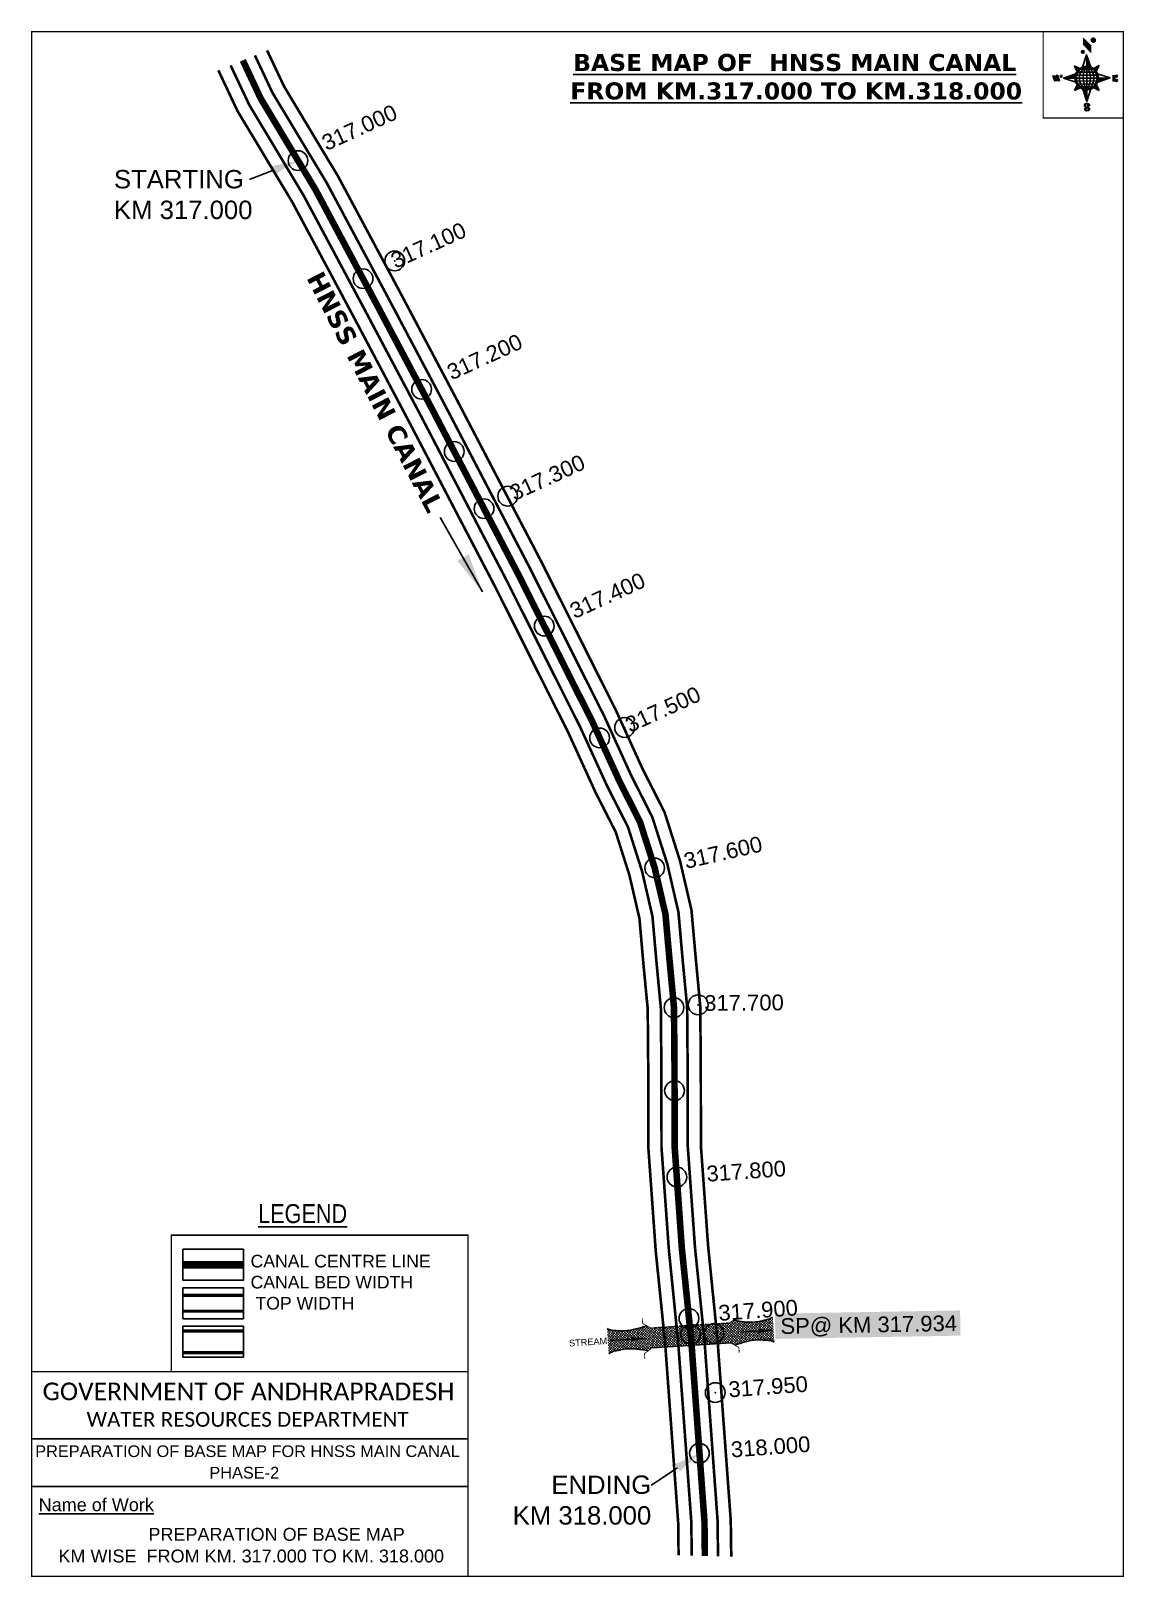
# Model space of a CAD drawing. Header units: inches. Extents: x 788774 to 789606, y 1574393 to 1575569.
import ezdxf
from ezdxf import colors
from ezdxf.entities.mleader import LeaderData, LeaderLine
from ezdxf.enums import TextEntityAlignment as Align
from ezdxf.math import Vec2, Vec3

# ---------------------------------------------------------------- set-up
doc = ezdxf.new("R2010")
doc.units = ezdxf.units.IN
doc.header["$LTSCALE"] = 15
doc.header["$MEASUREMENT"] = 0
doc.header["$PDMODE"] = 32
doc.header["$PDSIZE"] = 15
doc.linetypes.add('HIDDEN2', pattern=[0.1875, 0.125, -0.0625])
for name, color, linetype in [('AQUADUCT', 1, 'Continuous'), ('bord', 1, 'Continuous'), ('CANAL1', 7, 'Continuous'), ('CSMark', 72, 'Continuous'), ('DCBMS', 232, 'Continuous'), ('PAGE', 7, 'Continuous'), ('STRUCTURE', 5, 'Continuous'), ('TEXT', 6, 'Continuous')]:
    doc.layers.add(name, color=color, linetype=linetype)
doc.styles.add('ARIALN', font='ARIALN.TTF')
doc.styles.get("Standard").update_dxf_attribs({"font": 'arial.ttf'})
doc.dimstyles.get("Standard").update_dxf_attribs({"dimtxt": 20, "dimasz": 0.18, "dimexe": 0.18, "dimexo": 0.0625, "dimgap": 0.09, "dimtad": 0, "dimtih": 1, "dimtoh": 1, "dimdec": 4, "dimzin": 0, "dimdsep": 46, "dimtxsty": 'Standard', "dimcen": 0.09, "dimadec": 0, "dimazin": 0, "dimtfac": 1, "dimtdec": 4, "dimtofl": 0, "dimtmove": 0, "dimatfit": 3, "dimfxl": 1, "dimtolj": 1, "dimtzin": 0, "dimarcsym": 0})
pattern_1 = [(267.297113149, (-8720374.938, 50637915.138), (10.5367255337, -0.497431438), [])]
pattern_2 = [(357.297113149, (-8720374.938, 50637915.138), (0.497431438, 10.5367255337), [])]

# ---------------------------------------------------------------- blocks, each defined once
blk = doc.blocks.new('*X26')
at = {"color": 0, "linetype": 'Continuous'}
for p, q in [((6321.6, 240.5), (6322.3, 241.2)), ((6321.6, 240.3), (6322.3, 241)), ((6321.6, 240.1), (6322.3, 240.8)), ((6321.6, 239.9), (6322.4, 240.7)), ((6321.6, 239.8), (6322.4, 240.6)), ((6321.6, 239.6), (6322.5, 240.5)), ((6321.6, 239.4), (6322.5, 240.3)), ((6321.6, 239.2), (6322.6, 240.2)), ((6321.7, 239.1), (6322.6, 240.1)), ((6321.8, 240.8), (6322.4, 241.4)), ((6321.8, 239), (6322.7, 240)), ((6321.8, 239), (6322.8, 239.9)), ((6321.9, 238.9), (6322.9, 239.8)), ((6322, 238.8), (6323, 239.7)), ((6322.1, 241.3), (6322.4, 241.6)), ((6322.1, 238.7), (6323.1, 239.6)), ((6322.2, 238.6), (6323.1, 239.6)), ((6322.3, 238.5), (6323.2, 239.5)), ((6322.4, 238.5), (6323.3, 239.4)), ((6322.5, 238.4), (6323.4, 239.3)), ((6322.7, 238.4), (6323.6, 239.3)), ((6322.8, 238.3), (6323.7, 239.2)), ((6322.9, 238.3), (6323.8, 239.1)), ((6323.1, 238.2), (6323.9, 239.1)), ((6323.2, 238.2), (6324, 239)), ((6323.3, 238.2), (6324.2, 239)), ((6323.5, 238.1), (6324.3, 238.9)), ((6323.7, 238.1), (6324.4, 238.9)), ((6323.8, 238.1), (6324.6, 238.8)), ((6324.1, 238.2), (6324.7, 238.8)), ((6324.3, 238.3), (6324.9, 238.8)), ((6324.6, 238.3), (6325.1, 238.8)), ((6324.8, 238.4), (6325.2, 238.8)), ((6325.1, 238.5), (6325.4, 238.8)), ((6325.4, 238.6), (6325.6, 238.8))]:
    blk.add_line(p, q, dxfattribs=at)
blk = doc.blocks.new('*X25')
at = {"color": 0, "linetype": 'Continuous'}
for p, q in [((6324.4, 240.3), (6324.5, 240.4)), ((6324.6, 240.3), (6324.8, 240.5)), ((6324.7, 240.2), (6325, 240.5)), ((6324.8, 240.2), (6325.2, 240.6)), ((6325, 240.1), (6325.5, 240.6)), ((6325.1, 240.1), (6325.6, 240.6)), ((6325.2, 240), (6325.8, 240.6)), ((6325.3, 240), (6326, 240.6)), ((6325.4, 239.9), (6326.1, 240.6)), ((6325.5, 239.8), (6326.2, 240.5)), ((6325.6, 239.8), (6326.3, 240.5)), ((6325.7, 239.7), (6326.5, 240.4)), ((6325.9, 239.6), (6326.6, 240.3)), ((6326, 239.5), (6326.7, 240.3)), ((6326, 239.4), (6326.8, 240.2)), ((6326.1, 239.3), (6327, 240.2)), ((6326.2, 239.3), (6327.1, 240.1)), ((6326.3, 239.2), (6327.1, 240)), ((6326.4, 239.1), (6327.2, 239.9)), ((6326.5, 239), (6327.3, 239.8)), ((6326.5, 238.9), (6327.4, 239.7)), ((6326.6, 238.8), (6327.5, 239.6)), ((6326.7, 238.7), (6327.5, 239.5)), ((6326.8, 238.6), (6327.6, 239.4)), ((6326.8, 238.5), (6327.7, 239.3)), ((6326.8, 236.5), (6327.4, 237)), ((6326.9, 238.3), (6327.8, 239.2)), ((6326.9, 238.2), (6327.9, 239.1)), ((6326.9, 236.8), (6327.6, 237.4)), ((6327, 238.1), (6327.8, 239)), ((6327, 237.9), (6327.8, 238.8)), ((6327, 237.8), (6327.8, 238.6)), ((6327, 237.6), (6327.8, 238.4)), ((6327, 237.4), (6327.8, 238.2)), ((6327, 237.3), (6327.8, 238)), ((6327, 237.1), (6327.8, 237.9))]:
    blk.add_line(p, q, dxfattribs=at)
blk = doc.blocks.new('H')
at = {"layer": 'bord', "extrusion": (0.000427885, 0.004792, 0.999988)}
h = blk.add_hatch(dxfattribs=at)
h.set_pattern_fill('LINE', color=8, scale=84.387686, angle=-2.7029, style=0)
h.set_pattern_definition(pattern_2)
h.paths.add_polyline_path([(-492, 786, -0.090992), (-448, 775), (-486, 912)])
h = blk.add_hatch(dxfattribs=at)
h.set_pattern_fill('LINE', color=8, scale=84.387686, angle=-92.7029, style=0)
h.set_pattern_definition(pattern_1)
h.paths.add_polyline_path([(-625, 665, -0.090992), (-615, 710), (-751, 671)])
h = blk.add_hatch(dxfattribs=at)
h.set_pattern_fill('LINE', color=8, scale=84.387686, angle=-2.7029, style=0)
h.set_pattern_definition(pattern_2)
h.paths.add_polyline_path([(-504, 533, -0.090992), (-549, 543), (-510, 406)])
h = blk.add_hatch(dxfattribs=at)
h.set_pattern_fill('LINE', color=8, scale=84.387686, angle=-92.7029, style=0)
h.set_pattern_definition(pattern_1)
h.paths.add_polyline_path([(-246, 647), (-372, 653, -0.090992), (-382, 609)])
for p, q in [((-519, 1020, -1217), (-435, 927, -1216)), ((-516, 1087, -1217), (-432, 994, -1217)), ((-538, 774, -1216), (-487, 906, -1216)), ((-487, 906, -1216), (-493, 780, -1216)), ((-487, 906, -1216), (-448, 769, -1216)), ((-865, 701, -1215), (-847, 638, -1215)), ((-847, 700, -1215), (-829, 637, -1215)), ((-829, 699, -1215), (-811, 636, -1215)), ((-829, 699, -1215), (-811, 698, -1215)), ((-811, 698, -1215), (-794, 635, -1215)), ((-752, 665, -1215), (-615, 704, -1215)), ((-627, 794, -1216), (-567, 760, -1216)), ((-627, 794, -1216), (-584, 747, -1215)), ((-599, 731, -1215), (-627, 794, -1216)), ((-421, 753, -1216), (-359, 781, -1216)), ((-359, 781, -1216), (-405, 739, -1216)), ((-359, 781, -1216), (-392, 721, -1215)), ((-379, 693, -1215), (-246, 641, -1215)), ((-213, 669, -1215), (-217, 601, -1215)), ((-752, 665, -1215), (-625, 659, -1215)), ((-619, 614, -1215), (-752, 665, -1215)), ((-639, 526, -1214), (-606, 585, -1215)), ((-639, 526, -1214), (-593, 568, -1215)), ((-577, 553, -1215), (-639, 526, -1214)), ((-511, 400, -1214), (-549, 537, -1214)), ((-460, 533, -1215), (-511, 400, -1214)), ((-505, 527, -1214), (-511, 400, -1214)), ((-371, 513, -1214), (-431, 546, -1215)), ((-371, 513, -1214), (-414, 560, -1215)), ((-399, 576, -1215), (-371, 513, -1214)), ((-246, 641, -1215), (-383, 603, -1215)), ((-373, 647, -1215), (-246, 641, -1215)), ((-197, 600, -1215), (-194, 668, -1215))]:
    blk.add_line(p, q, dxfattribs=at)
at = {"layer": 'bord', "color": 8, "linetype": 'ByBlock', "extrusion": (0.000427885, 0.004792, 0.999988)}
for p, q in [((-375, 679, -1215), (-620, 691, -1215)), ((-386, 711, -1215), (-605, 722, -1215)), ((-411, 744, -1216), (-578, 752, -1216)), ((-493, 780, -1216), (-505, 527, -1214)), ((-373, 647, -1215), (-625, 659, -1215)), ((-378, 616, -1215), (-623, 628, -1215)), ((-392, 585, -1215), (-611, 595, -1215)), ((-420, 555, -1215), (-587, 562, -1215))]:
    blk.add_line(p, q, dxfattribs=at)
at = {"layer": 'bord', "extrusion": (0.000427885, 0.004792, 0.999988), "elevation": -1212}
for points, const_width in [([(-522, 960), (-516, 1093)], 1.61), ([(-434, 933), (-428, 1066)], 1.61), ([(-870, 707), (-846, 706)], 0.642), ([(-829, 643), (-821, 678)], 0.642), ([(-793, 641), (-782, 694)], 0.642), ([(-223, 676), (-174, 673)], 0.706), ([(-829, 643), (-855, 644)], 0.642), ([(-811, 642), (-784, 641)], 0.642), ([(-177, 605), (-226, 607)], 0.706), ([(-195, 645), (-185, 644)], 0.706)]:
    blk.add_lwpolyline(points, dxfattribs=dict(at, const_width=const_width))
for points, const_width in [([(-414, 1073, 1), (-398, 1058, 1)], 22.3), ([(-530, 950, 1), (-520, 939, 1)], 14.8), ([(-776, 697, 1), (-769, 690, 1)], 8.9), ([(-180, 618, 1), (-173, 611, 1)], 9.79), ([(-178, 667, 1), (-171, 660, 1)], 9.79), ([(-490, 362, 1), (-498, 369, 1)], 11.1), ([(-525, 322, 1), (-533, 329, 1)], 11.1)]:
    blk.add_lwpolyline(points, format="xyb", close=True, dxfattribs=dict(at, const_width=const_width))
for points in [[(-537, 317), (-531, 310), (-520, 307), (-505, 307), (-494, 310), (-486, 318), (-487, 326), (-491, 333), (-494, 336), (-503, 341), (-522, 347), (-530, 352), (-534, 355), (-537, 363), (-537, 373), (-530, 381), (-520, 384), (-504, 384), (-493, 380), (-487, 373)], [(-522, 348), (-526, 354), (-528, 361), (-528, 371), (-526, 375), (-521, 381), (-515, 384)], [(-505, 307), (-499, 312), (-497, 319), (-497, 327), (-501, 335), (-509, 343)]]:
    blk.add_lwpolyline(points, dxfattribs=at)
at = {"layer": 'bord', "extrusion": (0.000427885, 0.004792, 0.999988)}
for centre, radius in [((-406, 1065, -1212), 22.3), ((-525, 944, -1212), 14.8), ((-773, 694, -1212), 8.9), ((-498, 659, -1212), 127), ((-177, 615, -1212), 9.79), ((-174, 663, -1212), 9.79), ((-494, 365, -1212), 11.1), ((-529, 325, -1212), 11.1)]:
    blk.add_circle(centre, radius, dxfattribs=at)
at = {"layer": 'bord', "color": 8, "linetype": 'ByBlock', "extrusion": (0.000427885, 0.004792, 0.999988)}
for centre, radius, start, end in [((-482, 658, -1212), 128, 94.9254, 259.6691), ((-437, 656, -1212), 141, 113.2864, 241.308), ((-316, 651, -1212), 222, 142.5892, 212.0053), ((-560, 662, -1212), 141, 293.2864, 61.308), ((-681, 668, -1212), 222, 322.5892, 32.0053), ((-515, 660, -1212), 128, 274.9254, 79.6691)]:
    blk.add_arc(centre, radius, start, end, dxfattribs=at)
at = {"layer": 'bord', "extrusion": (0.000427885, 0.004792, 0.999988)}
for points in [[(-516, 1093, -1212), (-431, 1000, -1212), (-519, 1026, -1212), (-434, 933, -1212)], [(-864, 707, -1212), (-846, 706, -1212), (-846, 644, -1212), (-829, 643, -1212)], [(-829, 705, -1212), (-811, 704, -1212), (-811, 642, -1212), (-793, 641, -1212)], [(-193, 674, -1212), (-197, 606, -1212), (-213, 675, -1212), (-216, 607, -1212)]]:
    blk.add_solid(points, dxfattribs=at)
at = {"layer": 'bord', "extrusion": (0.000427885, 0.004792, 0.999988), "xscale": 7.977342409717546, "yscale": 7.977342408231451, "zscale": 7.977342408476333, "rotation": 138.0840426661453}
for name, p in [('*X25', (38301, -31929, -1212)), ('*X26', (38314, -31951, -1212))]:
    blk.add_blockref(name, p, dxfattribs=at)
blk = doc.blocks.new('SP')
at = {"layer": 'STRUCTURE'}
h = blk.add_hatch(dxfattribs=at)
h.set_pattern_fill('DASH', color=256, scale=8, style=0)
edge = h.paths.add_edge_path()
edge.add_spline(control_points=[(769825.7, 1706742.1), (769825.3, 1706741.8), (769823.8, 1706740.8), (769820.9, 1706740.3), (769817, 1706739.7), (769811.4, 1706738.9), (769804, 1706739.7), (769798.4, 1706741), (769795.6, 1706741.6)], knot_values=[0, 0, 0, 0, 1.613557, 5.24513, 8.624976, 13.470124, 22.190216, 30.746377, 30.746377, 30.746377, 30.746377], degree=3, periodic=0)
edge.add_line((769795.6, 1706741.6), (769792.6, 1706739.6))
edge.add_line((769792.6, 1706739.6), (769732.6, 1706739.6))
edge.add_line((769732.6, 1706739.6), (769729.6, 1706741.6))
edge.add_spline(control_points=[(769729.6, 1706741.6), (769726.9, 1706740.9), (769721.3, 1706739.5), (769713.9, 1706738.5), (769708.3, 1706739.1), (769704.4, 1706739.6), (769701.5, 1706740), (769700, 1706741), (769699.5, 1706741.3)], knot_values=[0, 0, 0, 0, 8.556161, 17.276253, 22.121402, 25.501247, 29.13282, 30.746377, 30.746377, 30.746377, 30.746377], degree=3, periodic=0)
edge.add_line((769699.5, 1706741.3), (769699.5, 1706722.1))
edge.add_spline(control_points=[(769699.5, 1706722.1), (769700, 1706722.4), (769701.4, 1706723.4), (769704.3, 1706724), (769708.2, 1706724.5), (769713.8, 1706725.3), (769721.2, 1706724.5), (769726.8, 1706723.3), (769729.6, 1706722.6)], knot_values=[0, 0, 0, 0, 1.613557, 5.24513, 8.624976, 13.470124, 22.190216, 30.746377, 30.746377, 30.746377, 30.746377], degree=3, periodic=0)
edge.add_line((769729.6, 1706722.6), (769732.6, 1706724.6))
edge.add_line((769732.6, 1706724.6), (769792.6, 1706724.6))
edge.add_line((769792.6, 1706724.6), (769795.6, 1706722.6))
edge.add_spline(control_points=[(769795.6, 1706722.6), (769798.4, 1706723.3), (769803.9, 1706724.8), (769811.3, 1706725.8), (769817, 1706725.1), (769820.9, 1706724.7), (769823.8, 1706724.2), (769825.2, 1706723.3), (769825.7, 1706723)], knot_values=[0, 0, 0, 0, 8.556161, 17.276253, 22.121402, 25.501247, 29.13282, 30.746377, 30.746377, 30.746377, 30.746377], degree=3, periodic=0)
edge.add_line((769825.7, 1706723), (769825.7, 1706742.1))
h.paths.add_polyline_path([(769764.2, 1706732.1, -1), (769761.1, 1706732.1, -1)], flags=0)
h.paths.add_polyline_path([(769761.1, 1706732.1, 1), (769764.2, 1706732.1, 1)], flags=16)
at = {"layer": 'STRUCTURE', "const_width": 0.628}
for points in [[(769726.6, 1706747.6), (769726.6, 1706743.6), (769732.6, 1706739.6), (769792.6, 1706739.6), (769798.6, 1706743.6), (769798.6, 1706747.6)], [(769726.6, 1706716.6), (769726.6, 1706720.6), (769732.6, 1706724.6), (769792.6, 1706724.6), (769798.6, 1706720.6), (769798.6, 1706716.6)]]:
    blk.add_lwpolyline(points, dxfattribs=at)
at = {"layer": 'STRUCTURE', "color": 3}
blk.add_lwpolyline([(769732.6, 1706724.6), (769792.6, 1706724.6)], dxfattribs=at)
blk.add_lwpolyline([(769732.6, 1706724.6), (769792.6, 1706724.6)], dxfattribs=at)
at = {"layer": 'STRUCTURE', "color": 0}
blk.add_circle((769762.6, 1706732.1), 1.55, dxfattribs=at)
at = {"layer": 'STRUCTURE'}
for points in [[(769699.5, 1706741.3), (769700.9, 1706740.5), (769704.4, 1706739.6), (769707.8, 1706739.2), (769712.6, 1706738.8), (769721.3, 1706739.7), (769729.6, 1706741.6)], [(769825.7, 1706742.1), (769824.3, 1706741.3), (769820.8, 1706740.3), (769817.5, 1706739.8), (769812.7, 1706739.2), (769804, 1706739.9), (769795.6, 1706741.6)], [(769699.5, 1706722.1), (769700.9, 1706723), (769704.4, 1706724), (769707.7, 1706724.5), (769712.5, 1706725), (769721.2, 1706724.4), (769729.6, 1706722.6)], [(769825.7, 1706723), (769824.3, 1706723.8), (769820.8, 1706724.7), (769817.4, 1706725.1), (769812.6, 1706725.5), (769803.9, 1706724.6), (769795.6, 1706722.6)]]:
    blk.add_spline(points, degree=3, dxfattribs=at)
at = {"layer": 'STRUCTURE', "color": 0}
blk.add_text('STREAM', height=5, dxfattribs=at).set_placement((769684.3, 1706732.1), align=Align.MIDDLE_CENTER)
for points in [[(769727.4, 1706732.1), (769700.8, 1706732.1)], [(769824.4, 1706732.1), (769800.5, 1706732.1)]]:
    blk.add_leader(points, dimstyle='Standard', override={"dimasz": 10, "dimgap": 0.09, "dimtad": 0}, dxfattribs=at)

msp = doc.modelspace()

# ---------------------------------------------------------------- linework, layer by layer
at = {"layer": 'CANAL1', "color": 5, "const_width": 2}
for points in [[(788944.6, 1575550.4), (788957.9, 1575522.1), (788999.3, 1575453.3), (789045.9, 1575366.2), (789088.6, 1575285.5), (789154, 1575160.1), (789210.5, 1575047.6), (789230.8, 1575003), (789247.1, 1574970.8), (789258.6, 1574934.9), (789267, 1574898.5), (789270.1, 1574863.2), (789273.6, 1574826.4), (789274, 1574779.3), (789274.1, 1574720.2), (789279.6, 1574643.3), (789286.8, 1574572.7), (789296.8, 1574435.3), (789297.1, 1574408.4)], [(788926.1, 1575542.8), (788940.3, 1575512.7), (788981.9, 1575443.4), (789028.2, 1575356.8), (789070.9, 1575276.2), (789136.2, 1575150.9), (789192.4, 1575038.9), (789212.8, 1574994.3), (789228.6, 1574963.2), (789239.3, 1574929.6), (789247.2, 1574895.4), (789250.2, 1574861.3), (789253.6, 1574825.4), (789254, 1574779.2), (789254.1, 1574719.5), (789259.7, 1574641.6), (789266.8, 1574571), (789276.8, 1574434.5), (789277.1, 1574408.9)]]:
    msp.add_lwpolyline(points, dxfattribs=at)
at = {"layer": 'CANAL1', "color": 200, "const_width": 2}
for points in [[(788953.9, 1575554.1), (788966.8, 1575526.8), (789008, 1575458.2), (789054.7, 1575370.9), (789097.4, 1575290.1), (789162.9, 1575164.6), (789219.5, 1575051.9), (789239.8, 1575007.3), (789256.4, 1574974.6), (789268.2, 1574937.5), (789276.9, 1574900.1), (789280.1, 1574864.1), (789283.6, 1574826.9), (789284, 1574779.4), (789284.1, 1574720.6), (789289.6, 1574644.2), (789296.7, 1574573.6), (789306.8, 1574435.8), (789307.2, 1574408.1)], [(788916.8, 1575539), (788931.4, 1575508), (788973.2, 1575438.5), (789019.4, 1575352.1), (789062, 1575271.5), (789127.3, 1575146.4), (789183.4, 1575034.6), (789203.7, 1574990), (789219.3, 1574959.3), (789229.6, 1574926.9), (789237.3, 1574893.8), (789240.2, 1574860.4), (789243.6, 1574824.9), (789244, 1574779.2), (789244.1, 1574719.1), (789249.7, 1574640.7), (789256.9, 1574570.1), (789266.8, 1574434), (789267.1, 1574409.1)]]:
    msp.add_lwpolyline(points, dxfattribs=at)
at = {"layer": 'CANAL1', "color": 1, "linetype": 'HIDDEN2', "ltscale": 8, "const_width": 5}
msp.add_lwpolyline([(788935.4, 1575546.6), (788949.1, 1575517.4), (788990.6, 1575448.4), (789037, 1575361.5), (789079.7, 1575280.8), (789145.1, 1575155.5), (789201.5, 1575043.3), (789221.8, 1574998.7), (789237.8, 1574967), (789248.9, 1574932.2), (789257.1, 1574897), (789260.2, 1574862.2), (789263.6, 1574825.9), (789264, 1574779.3), (789264.1, 1574719.9), (789269.6, 1574642.5), (789272.9, 1574610.3), (789276.8, 1574571.9), (789286.8, 1574434.9), (789287.1, 1574408.6)], dxfattribs=at)
at = {"layer": 'CANAL1', "color": 1, "linetype": 'HIDDEN2', "ltscale": 100, "const_width": 6, "elevation": -0.4}
msp.add_lwpolyline([(788935.9, 1574630.2), (788889.8, 1574630.2)], dxfattribs=at)
at = {"layer": 'CANAL1', "color": 5, "const_width": 2.4, "elevation": -0.4}
for points in [[(788935.9, 1574607), (788889.8, 1574607)], [(788935.9, 1574595), (788889.8, 1574595)]]:
    msp.add_lwpolyline(points, dxfattribs=at)
at = {"layer": 'CANAL1', "color": 200, "const_width": 2.4, "elevation": -0.4}
for points in [[(788935.9, 1574579.8), (788889.8, 1574579.8)], [(788935.9, 1574563.3), (788889.8, 1574563.3)]]:
    msp.add_lwpolyline(points, dxfattribs=at)
at = {"layer": 'CSMark', "color": 3}
for p in [(788977.4, 1575470.3), (789051, 1575394), (789026.9, 1575380.5), (789071.5, 1575296.3), (789096.3, 1575249), (789137, 1575215), (789119, 1575205.5), (789164.8, 1575116.2), (789226, 1575039), (789207, 1575031.1), (789248.9, 1574932.2), (789263.6, 1574825.9), (789282, 1574828), (789264, 1574762.7), (789265.8, 1574697), (789275, 1574589.4), (789276.2, 1574577.4), (789295, 1574533), (789283, 1574486.8)]:
    msp.add_point(p, dxfattribs=at)
at = {"layer": 'CSMark'}
msp.add_point((789294, 1574578, 7), dxfattribs=at)
at = {"layer": 'PAGE', "const_width": 1}
msp.add_lwpolyline([(789605.7, 1574393.2), (789605.7, 1575568.5), (788774.7, 1575568.5), (788774.7, 1574393.2), (789605.7, 1574393.2)], dxfattribs=at)
at = {"layer": 'PAGE'}
for points, const_width in [([(789605.7, 1575568.5), (789544.6, 1575568.5), (789544.6, 1575502.7), (789605.7, 1575502.7)], 1), ([(788881, 1574652.7), (789106.8, 1574652.7), (789106.8, 1574548.9), (788881, 1574548.9)], 1.2), ([(788774.7, 1574548.9), (789106.8, 1574548.9), (789106.8, 1574393.2), (788774.7, 1574393.2)], 1.2)]:
    msp.add_lwpolyline(points, close=True, dxfattribs=dict(at, const_width=const_width))
at = {"layer": 'PAGE', "elevation": -0.4}
for points in [[(788889.8, 1574642), (788935.9, 1574642), (788935.9, 1574618.5), (788889.8, 1574618.5)], [(788889.8, 1574612.7), (788935.9, 1574612.7), (788935.9, 1574589.2), (788889.8, 1574589.2)], [(788889.8, 1574583.5), (788935.9, 1574583.5), (788935.9, 1574559.9), (788889.8, 1574559.9)]]:
    msp.add_lwpolyline(points, close=True, dxfattribs=at)
at = {"layer": 'PAGE'}
for points in [[(788774.7, 1574497.9), (789106.8, 1574497.9)], [(788774.7, 1574461.5), (789106.8, 1574461.5)]]:
    msp.add_lwpolyline(points, dxfattribs=at)

# ---------------------------------------------------------------- block references
at = {"layer": 'AQUADUCT', "color": 1, "xscale": 0.0703495379661093, "yscale": 0.07034953800030053, "zscale": 0.07034953795990817, "rotation": 3.078330607406165}
msp.add_blockref('H', (789615.3, 1575489.1, 85.4), dxfattribs=at)
at = {"layer": 'STRUCTURE', "color": 0, "rotation": 3.652873963705316}
msp.add_blockref('SP', (129816.1, -177730.9), dxfattribs=at)

# ---------------------------------------------------------------- texts
at = {"layer": 'CANAL1', "insert": (788995.6, 1575388.4), "char_height": 14, "width": 205.129, "attachment_point": 1, "rotation": 297.2503}
msp.add_mtext('\\pi0.96322;{\\fVerdana|b1|i0|c0|p34;HNSS MAIN CANAL}', dxfattribs=at)
at = {"layer": 'CSMark', "color": 1}
for s, rotation, p in [('317.000', 24.4815, (788996.6, 1575483)), ('317.100', 24.4815, (789049.1, 1575393.4)), ('317.200', 24.4815, (789091.9, 1575308.5)), ('317.300', 24.4815, (789139.6, 1575216.7)), ('317.400', 24.4815, (789185.4, 1575126.9)), ('317.500', 24.4815, (789227.6, 1575040.3)), ('317.600', 12.9741, (789271.4, 1574937.2)), ('317.700', 0.4479, (789286.6, 1574829.4)), ('317.800', 4.076, (789288.3, 1574699.4)), ('317.900', 4.076, (789297.4, 1574593.5)), ('317.950', 4.1671, (789305, 1574535.3)), ('318.000', 4.1671, (789306.9, 1574489.6))]:
    msp.add_text(s, height=12, rotation=rotation, dxfattribs=at).set_placement(p, align=Align.MIDDLE_LEFT)
at = {"layer": 'PAGE', "extrusion": (0.000201441, 0.004807, 0.999988), "style": 'ARIALN'}
msp.add_text('%%ULEGEND', height=14.4, rotation=359.9999, dxfattribs=at).set_placement((788980.9, 1574650.2, 7728.1), align=Align.MIDDLE)
at = {"layer": 'PAGE', "extrusion": (0.000201441, 0.004807, 0.999988)}
for s, height, p in [('PREPARATION OF BASE MAP FOR HNSS MAIN CANAL', 8.878, (788777.4, 1574465, 7727.2)), ('%%UName of Work', 9.822, (788780, 1574423.8, 7725.8))]:
    msp.add_text(s, height=height, rotation=359.9999, dxfattribs=at).set_placement(p)
for s, height, p in [('PHASE-2', 8.88, (788936.5, 1574453.1, 7727.1)), ('PREPARATION OF BASE MAP', 9.822, (788961.1, 1574406.2, 7725.9)), ('KM WISE  FROM KM. 317.000 TO KM. 318.000', 9.822, (788941.8, 1574389.7, 7725.9))]:
    msp.add_text(s, height=height, rotation=359.9999, dxfattribs=at).set_placement(p, align=Align.MIDDLE_CENTER)
at = {"layer": 'PAGE', "extrusion": (0.000201441, 0.004807, 0.999988), "attachment_point": 1, "text_direction": (1, -1e-06, -0.000201)}
for s, insert, char_height, width in [('CANAL CENTRE LINE CANAL BED WIDTH {\\H2.3717x; }\\P TOP WIDTH{\\H1.9152x; }', (788941.3, 1574637.8, -0.4), 9.6, 168.926), ('\\pi3.5885;{\\fCalibri|b0|i0|c0|p34;\\H1.3333x;GOVERNMENT OF ANDHRAPRADESH\\P\\pi37.073;\\H0.83998x;WATER RESOURCES DEPARTMENT}', (788779.4, 1574540.6, -1.3), 10.059, 321.276)]:
    msp.add_mtext(s, dxfattribs=dict(at, insert=insert, char_height=char_height, width=width))
at = {"layer": 'STRUCTURE', "color": 5, "insert": (789344.1, 1574589.5), "char_height": 12, "width": 133.749, "attachment_point": 1, "rotation": 1.0036, "bg_fill": 1, "box_fill_scale": 1.3, "bg_fill_color": 7, "bg_fill_true_color": 16777215, "bg_fill_transparency": 4390977}
msp.add_mtext('\\pi0.43653;SP@ KM 317.934', dxfattribs=at)
at = {"layer": 'TEXT', "color": 1, "insert": (789165.1, 1575551.5), "char_height": 13, "width": 379.826, "attachment_point": 1}
msp.add_mtext('\\pi21.755;{\\fVerdana|b1|i0|c0|p34;\\LBASE MAP OF  HNSS MAIN CANAL \\P\\pi19.564;FROM KM.317.000 TO KM.318.000}', dxfattribs=at)

# ---------------------------------------------------------------- leaders
at = {"layer": 'CANAL1'}
msp.add_leader([(789117.8, 1575142.2), (789085.7, 1575198.8)], dimstyle='Standard', override={"dimasz": 30, "dimgap": 0.09, "dimtad": 0}, dxfattribs=at)
at = {"layer": 'DCBMS', "color": 5}
ml = msp.add_multileader_mtext('Standard', dxfattribs=at)
ml.set_content('STARTING\\PKM 317.000', color=5)
ml.set_leader_properties()
ml.build(insert=Vec2(0, 0))
ml.multileader.update_dxf_attribs({"dogleg_length": 0.36, "arrow_head_size": 20})
ctx = ml.context
ctx.base_point, ctx.char_height, ctx.arrow_head_size, ctx.landing_gap_size, ctx.plane_origin = Vec3(788837.2, 1575456.1), 14, 20, 0.09, Vec3(789008.1, 1575528.9)
notes = []
notes.append((ctx, [(0, (1, 1, 0), (788940.9, 1575456.1), (-1, 0), 0.36, [(0, [(788977.4, 1575470.3)], 0, [])])]))
ctx.mtext.insert, ctx.mtext.flow_direction = Vec3(788837.3, 1575463.2), 5
for ctx, leaders in notes:
    for number, flags, end, landing, length, lines in leaders:
        leader = LeaderData()
        leader.index, (leader.has_last_leader_line, leader.has_dogleg_vector, leader.attachment_direction) = number, flags
        leader.last_leader_point, leader.dogleg_vector, leader.dogleg_length = Vec3(end), Vec3(landing), length
        for number, points, colour, breaks in lines:
            line = LeaderLine()
            line.index, line.vertices, line.color, line.breaks = number, Vec3.list(points), colors.encode_raw_color(colour), breaks
            leader.lines.append(line)
        ctx.leaders.append(leader)

# ---------------------------------------------------------------- next in the draw order: leaders
ml = msp.add_multileader_mtext('Standard', dxfattribs=at)
ml.set_content('ENDING \\PKM 318.000', color=5)
ml.set_leader_properties()
ml.build(insert=Vec2(0, 0))
ml.multileader.update_dxf_attribs({"dogleg_length": 0.36, "arrow_head_size": 20})
ctx = ml.context
ctx.base_point, ctx.char_height, ctx.arrow_head_size, ctx.landing_gap_size, ctx.plane_origin = Vec3(789143.1, 1574462.8), 14, 20, 0.09, Vec3(789286.8, 1574675.2)
ctx.text_align_type = 2
notes = []
notes.append((ctx, [(0, (1, 1, 0), (789246.7, 1574462.8), (-1, 0), 0.36, [(0, [(789283, 1574486.8)], 0, [])])]))
ctx.mtext.insert, ctx.mtext.width, ctx.mtext.alignment, ctx.mtext.flow_direction = Vec3(789246.3, 1574469.9), 109.049, 3, 5
ctx.mtext.has_bg_fill, ctx.mtext.bg_color, ctx.mtext.bg_scale_factor, ctx.mtext.bg_transparency, ctx.mtext.use_window_bg_color = 1, -1027028792, 1.5, 0, 1
for ctx, leaders in notes:
    for number, flags, end, landing, length, lines in leaders:
        leader = LeaderData()
        leader.index, (leader.has_last_leader_line, leader.has_dogleg_vector, leader.attachment_direction) = number, flags
        leader.last_leader_point, leader.dogleg_vector, leader.dogleg_length = Vec3(end), Vec3(landing), length
        for number, points, colour, breaks in lines:
            line = LeaderLine()
            line.index, line.vertices, line.color, line.breaks = number, Vec3.list(points), colors.encode_raw_color(colour), breaks
            leader.lines.append(line)
        ctx.leaders.append(leader)

doc.saveas('drawing.dxf')
